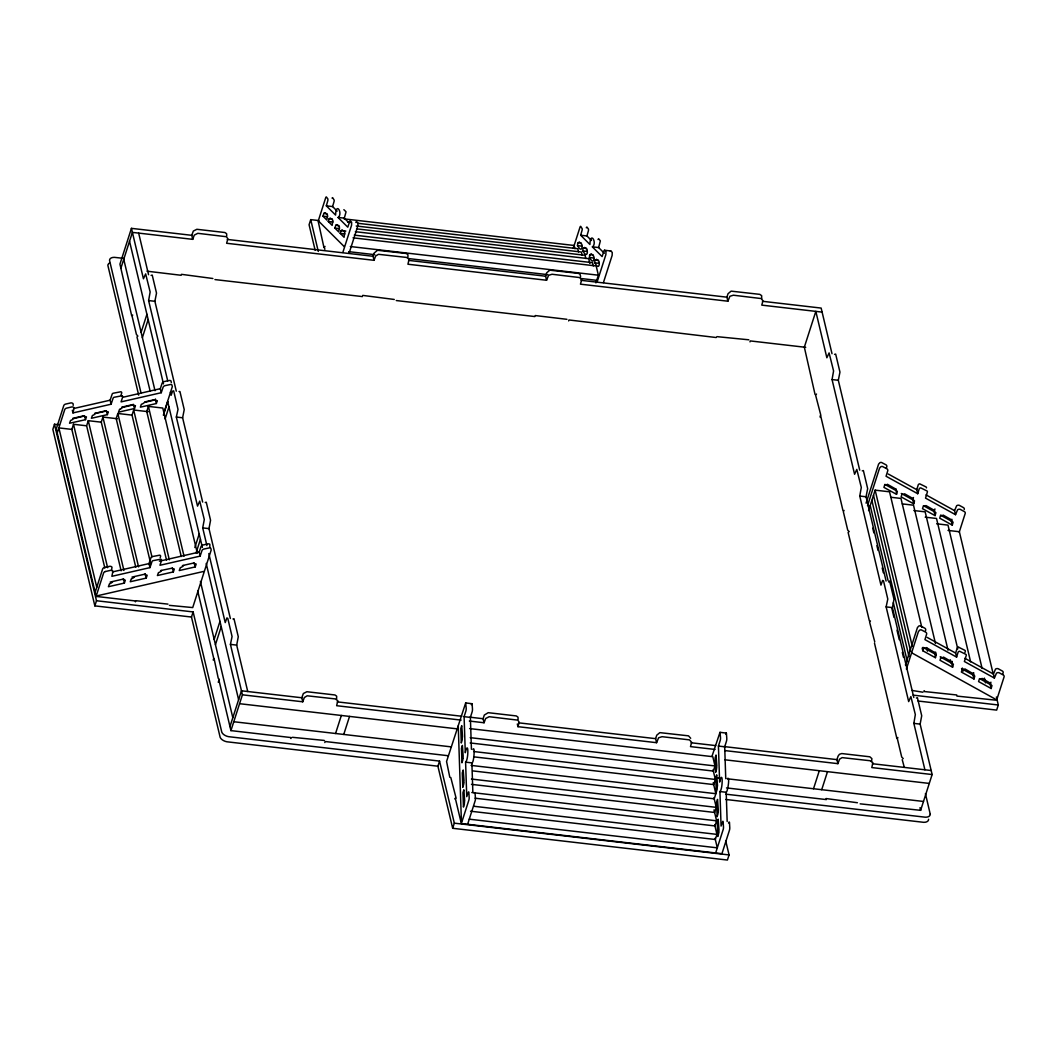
<?xml version="1.0" encoding="UTF-8"?>
<svg xmlns="http://www.w3.org/2000/svg" width="1057" height="1057" viewBox="0 0 1057 1057"><rect width="100%" height="100%" fill="white"/><g stroke="black" fill="none" stroke-linecap="round" stroke-linejoin="round"><path stroke-width="1.5" d="M580.637 276.472L580.042 274.265L578.496 273.393L549.812 270.182L546.707 272.772L545.597 276.221L546.561 280.25L407.936 264.224L409.099 259.203L406.562 257.432L378.459 254.314L375.605 256.058L374.033 260.313L226.621 243.269L227.863 238.776L226.449 236.728L197.818 233.32L194.29 235.103L192.718 239.344L132.389 232.381L120.894 268.174M935.392 657.718L922.814 650.768L923.712 647.875L925.456 648.152A1.665 1.282 -13.4 0 0 926.342 647.611L934.586 652.407A6.131 4.756 -13.4 0 0 934.89 653.371L935.458 654.164A5.8 4.492 -13.4 0 0 936.198 654.759L935.419 657.639L934.837 652.407M171.353 382.621L170.996 380.943A2.061 1.599 -13.4 0 0 169.609 380.441L164.218 381.59A2.669 2.074 -13.4 0 0 162.131 383.202L160.307 388.685L161.259 392.715L121.066 401.885L122.678 397.036A1.625 1.255 -13.4 0 0 121.872 395.807M518.115 719.196L517.983 717.135L516.292 715.933L488.215 712.682L484.317 715.061L483.102 718.72L484.066 722.75L469.321 721.046M323.931 213.342L323.891 213.329A5.8 1.559 -83.4 0 0 324.222 213.422L324.565 213.223A6.131 1.652 -83.4 0 0 324.948 212.721L327.591 214.994L326.851 220.067L322.966 216.196L323.891 213.329L327.036 213.686M329.229 218.654L329.203 218.627A5.8 1.559 -83.4 0 0 329.533 218.72L329.876 218.535A6.131 1.652 -83.4 0 0 330.26 218.033L332.902 220.292L332.149 225.379L328.278 221.494L329.203 218.627L332.347 218.997M335.835 225.233L335.809 225.22A5.8 1.559 -83.4 0 0 336.126 225.313L336.483 225.115A6.131 1.652 -83.4 0 0 336.853 224.613L339.495 226.885L338.755 231.959L334.871 228.087L335.809 225.22L338.94 225.577M341.12 230.518L341.147 230.532A5.8 1.559 -83.4 0 0 341.437 230.611L341.781 230.413A6.131 1.652 -83.4 0 0 342.164 229.911L344.807 232.183L344.067 237.27L340.195 233.306L341.12 230.518L345.824 231.06M578.245 242.74L578.219 242.727A5.8 1.559 -83.4 0 0 578.549 242.819L578.892 242.621A6.131 1.652 -83.4 0 0 579.262 242.119L581.918 244.392L581.931 246.307A3.818 1.031 -83.4 0 0 582.103 246.598C581.456 255.213 572.775 239.318 581.35 243.084M583.556 248.038L583.53 248.025A5.8 1.559 -83.4 0 0 583.86 248.118L584.204 247.933A6.131 1.652 -83.4 0 0 584.574 247.43L587.216 249.69L587.243 251.606A3.818 1.031 -83.4 0 0 587.415 251.896C586.767 260.511 578.087 244.616 586.661 248.382M590.15 254.631L590.123 254.605A5.8 1.559 -83.4 0 0 590.453 254.711L590.797 254.512A6.131 1.652 -83.4 0 0 591.167 254.01L593.823 256.283L593.836 258.185A3.818 1.031 -83.4 0 0 594.008 258.489C593.36 267.104 584.68 251.209 593.268 254.975M595.461 259.93L595.435 259.916A5.8 1.559 -83.4 0 0 595.765 260.009L596.108 259.811A6.131 1.652 -83.4 0 0 596.478 259.309L599.134 261.581L599.147 263.497A3.818 1.031 -83.4 0 0 599.319 263.788C598.672 272.402 589.991 256.507 598.566 260.273M715.774 777.727L716.699 774.821A3.818 1.031 -83.4 0 0 716.765 775.442L717.505 785.615A6.131 1.652 -83.4 0 0 717.307 786.884L717.201 788.099A5.8 1.559 -83.4 0 0 717.188 789.169L716.263 792.195L715.774 777.727L718.919 778.097M728.537 823.02L729.026 822.108A2.51 0.674 -83.4 0 1 729.462 822.346L729.779 827.842A2.497 0.674 -83.4 0 1 729.396 830.419L721.931 853.686L461.341 823.562L468.806 800.308A2.497 0.674 -83.4 0 0 469.176 797.718L468.872 792.222A2.51 0.674 -83.4 0 0 468.423 791.984L466.745 796.661L465.595 762.15C468.7 759.692 468.581 738.605 465.291 752.716L464.102 716.672L465.86 711.136A2.669 0.713 -83.4 0 0 466.203 708.388L465.675 702.931L446.569 761.489L449.806 777.305M472.849 792.103L471.871 762.877C473.959 763.484 475.174 744.736 472.941 749.532M715.655 852.959L723.133 829.705A2.497 0.674 -83.4 0 0 723.503 827.116L723.067 821.408A2.51 0.674 -83.4 0 0 722.75 821.381L721.072 826.059L719.923 791.548C723.001 789.064 722.922 768.109 719.619 782.114L718.43 746.07L720.187 740.534A2.669 0.713 -83.4 0 0 720.53 737.786L720.002 732.329L712.101 755.953M727.163 821.487L726.199 792.274C727.573 792.248 730.228 775.878 727.401 778.52M886.347 468.198L886.797 466.718A2.669 2.074 -13.4 0 0 885.858 464.75L881.564 462.49A2.061 1.599 -13.4 0 0 879.979 462.636L878.592 464.115L866.066 503.158M895.966 489.008L896.508 494.319L883.929 487.383L884.828 484.489A3.818 2.96 -13.4 0 0 885.502 484.74L886.572 484.767A1.691 1.308 -13.4 0 0 887.404 484.291L895.702 489.021A6.131 4.756 -13.4 0 0 896.019 489.972L896.574 490.765A5.8 4.492 -13.4 0 0 897.327 491.373L896.547 494.253M913.71 503.819L914.516 500.873A5.8 4.492 -13.4 0 1 913.777 500.265L913.222 499.472A6.131 4.756 -13.4 0 1 912.904 498.521L904.594 493.791A1.691 1.308 -13.4 0 1 903.775 494.266L902.704 494.24A3.818 2.96 -13.4 0 1 902.031 493.989L901.132 496.882L913.71 503.819L912.759 499.789L913.473 497.503M867.52 505.642L879.556 468.145L880.93 466.666A2.061 1.599 -13.4 0 1 882.529 466.52L886.823 468.78A2.669 2.074 -13.4 0 1 887.761 470.748L886.057 476.245L917.701 493.711L916.749 489.682L918.256 484.833A1.625 1.255 -13.4 0 1 919.762 483.855L925.972 486.907A1.467 1.136 -13.4 0 1 926.461 487.872M917.701 493.711L919.207 488.863A1.625 1.255 -13.4 0 1 920.726 487.885L926.936 490.937A1.467 1.136 -13.4 0 1 927.372 492.047L925.522 498.111L955.515 514.68L957.616 509.751A2.51 1.942 -13.4 0 1 958.673 509.302A2.458 1.903 -13.4 0 1 960.39 509.434L964.473 511.667A2.497 1.942 -13.4 0 1 965.173 513.583L959.214 532.173M934.956 508.932L934.124 511.601L935.075 515.631L922.51 508.681L923.408 505.788A3.818 2.96 -13.4 0 0 924.069 506.039L925.152 506.065A1.691 1.308 -13.4 0 0 925.972 505.59L934.282 510.32A6.131 4.756 -13.4 0 0 934.586 511.271L935.154 512.077A5.8 4.492 -13.4 0 0 935.894 512.671L935.115 515.552M952.278 525.131L953.097 522.171A5.8 4.492 -13.4 0 1 952.357 521.577L951.789 520.784A6.131 4.756 -13.4 0 1 951.472 519.819L943.174 515.089A1.691 1.308 -13.4 0 1 942.342 515.565L941.272 515.539A3.818 2.96 -13.4 0 1 940.598 515.288L939.713 518.181L952.278 525.131L951.326 521.101L951.895 519.291M955.515 514.68L954.563 510.65L956.651 505.722A2.51 1.942 -13.4 0 1 958.303 505.193A2.458 1.903 -13.4 0 1 959.439 505.405L963.508 507.637A2.497 1.942 -13.4 0 1 964.222 509.553M925.456 630.804L925.668 630.104A2.669 2.074 -13.4 0 0 924.743 628.149L920.436 625.876A2.061 1.599 -13.4 0 0 918.85 626.035L917.463 627.514L905.426 664.998M952.582 667.218L953.401 664.258A5.8 4.492 -13.4 0 1 952.661 663.664L952.093 662.871A6.131 4.756 -13.4 0 1 951.789 661.907L943.544 657.11A1.665 1.282 -13.4 0 1 942.646 657.652L940.915 657.375L940.017 660.268L952.582 667.218L951.63 663.188L952.198 661.378M906.391 669.028L918.427 631.544L919.815 630.064A2.061 1.599 -13.4 0 1 921.4 629.906L925.694 632.178A2.669 2.074 -13.4 0 1 926.632 634.134L924.941 639.63L956.585 657.097L955.62 653.067L957.127 648.218A1.625 1.255 -13.4 0 1 958.646 647.254M956.585 657.097L958.091 652.248A1.625 1.255 -13.4 0 1 958.54 651.68A1.665 1.282 -13.4 0 1 959.624 651.271L965.807 654.323A1.467 1.136 -13.4 0 1 966.257 655.432L964.394 661.51L994.386 678.066L996.487 673.137A2.51 1.942 -13.4 0 1 998.138 672.622A2.458 1.903 -13.4 0 1 999.275 672.82L1003.344 675.066A2.497 1.942 -13.4 0 1 1004.058 676.982L996.592 700.249L956.876 696.087M964.962 652.473L965.292 651.403A1.467 1.136 -13.4 0 0 964.843 650.293L958.659 647.241M973.722 672.688L972.995 674.987L973.959 679.017L961.381 672.067L962.28 669.173L964.024 669.451A1.665 1.282 -13.4 0 0 964.909 668.909L973.153 673.719A6.131 4.756 -13.4 0 0 973.471 674.67L974.026 675.463A5.8 4.492 -13.4 0 0 974.765 676.07L973.986 678.951M991.162 688.517L991.968 685.57A5.8 4.492 -13.4 0 1 991.228 684.962L990.66 684.17A6.131 4.756 -13.4 0 1 990.356 683.218L982.112 678.409A1.665 1.282 -13.4 0 1 981.226 678.951L979.482 678.673L978.584 681.567L991.162 688.517L990.198 684.487L990.924 682.188M994.386 678.066L993.435 674.036L995.522 669.107A2.51 1.942 -13.4 0 1 996.592 668.658A2.458 1.903 -13.4 0 1 998.31 668.79L1002.38 671.036A2.497 1.942 -13.4 0 1 1003.093 672.952L1002.67 674.26M471.435 749.294L470.378 717.399L472.135 711.863A2.669 0.713 -83.4 0 0 472.479 709.115L472.096 703.724L465.675 702.931M725.749 778.692L724.706 746.797L726.45 741.261A2.669 0.713 -83.4 0 0 726.793 738.499L726.41 733.122L720.002 732.329M59.403 424.808L54.488 424.24L52.85 429.353L94.853 605.872L191.476 617.037L220.173 737.39A7.016 4.017 17.8 0 0 226.845 741.776L437.902 766.206L452.673 828.292L727.414 860.041L729.066 854.928L725.657 840.606M57.21 433.013L64.675 409.759A2.497 1.942 -13.4 0 1 66.525 408.134L71.691 406.958A2.458 1.903 -13.4 0 1 73.382 407.222A2.51 1.942 -13.4 0 1 74.096 407.87L72.973 412.917L111.091 404.223L113.112 398.185A1.467 1.136 -13.4 0 1 114.222 397.247L121.859 395.794M192.718 239.344L191.753 235.315L131.438 228.352L119.943 264.144L131.636 315.541M104.841 568.045L71.85 429.406L73.501 424.28L86.463 425.786M135.772 567.199L101.274 422.179L88.273 420.686L86.634 425.799L121.132 570.82M101.274 422.179L102.912 417.066L117.459 418.744M136.961 336.879L150.107 390.945M167.706 380.824L148.614 300.571L150.147 291.97L145.655 273.908L143.435 278.784L131.438 228.352M141.123 332.334L146.923 314.299M132.257 415.15L117.842 413.485L116.191 418.598L150.702 563.619M142.378 337.593L148.165 319.558M176.281 391.182L154.89 301.285L156.515 293.119L152.221 275.084L151.111 275.375M148.218 411.688L133.671 409.997L132.033 415.124L166.544 560.144M191.753 235.315L193.325 231.073L196.866 229.29L224.943 232.527L226.634 233.729L226.7 235.988M181.183 275.282L146.989 271.187M197.302 553.075L162.791 408.055L148.39 406.39L146.738 411.517L181.249 556.524M95.13 592.382L102.595 569.115A2.497 1.942 -13.4 0 1 104.445 567.49L109.611 566.327A2.458 1.903 -13.4 0 1 111.289 566.578A2.51 1.942 -13.4 0 1 112.002 567.239L111.5 570.476M135.388 601.829L135.666 600.984L96.095 596.412L103.56 573.145A2.497 1.942 -13.4 0 1 105.409 571.52M94.853 605.872L96.491 600.746L54.488 424.24M163.743 413.353L172.317 386.651L171.947 384.973A2.061 1.599 -13.4 0 0 170.573 384.471L165.169 385.62A2.669 2.074 -13.4 0 0 163.095 387.232L161.259 392.715M163.359 415.19L167.706 401.66M165.09 418.942L168.961 406.932M214.954 279.577L362.392 296.581M206.908 545.557L202.706 527.892L204.292 519.542L199.733 501.097L197.527 506.118L176.334 417.053L178.012 409.363L173.665 390.852L172.555 391.13L171.155 395.278L170.388 392.068M202.653 502.062L182.61 417.779L184.235 409.614L179.941 391.579L179.043 391.486M169.411 605.357L192.718 607.577L211.189 550.05L210.832 548.358A2.061 1.599 -13.4 0 0 209.445 547.87L204.054 549.019A2.669 2.074 -13.4 0 0 201.966 550.618L200.13 556.114L159.951 565.27L161.549 560.435A1.625 1.255 -13.4 0 0 160.743 559.193L153.093 560.646A1.467 1.136 -13.4 0 0 151.997 561.571L149.962 567.622L111.857 576.316L112.967 571.269A2.51 1.942 -13.4 0 0 111.751 570.41A2.458 1.903 -13.4 0 0 110.575 570.357L105.409 571.52M194.845 547.526L199.192 534.01M196.1 552.798L200.447 539.268M230.36 618.517L208.982 528.619L210.554 520.269L206.274 502.22L205.256 502.485M318.897 220.569L310.718 219.631L309.08 224.745L315.131 250.218M209.815 547.315L209.867 544.329A2.061 1.599 -13.4 0 0 208.48 543.84L203.089 544.989A2.669 2.074 -13.4 0 0 201.015 546.588L199.178 552.084L200.13 556.114M191.476 617.037L193.127 611.924L96.491 600.746M323.944 247.483L318.17 221.204L325.635 197.936A2.497 0.674 -83.4 0 1 326.402 196.985L327.855 198.927A2.51 0.674 -83.4 0 1 327.855 200.526L326.322 205.838L335.584 215.086C335.901 201.24 343.195 213.303 338.121 217.583L347.793 227.189L349.576 221.745A2.669 0.713 -83.4 0 1 350.382 220.926L351.664 222.327L351.558 225.26L342.838 252.451M214.188 639.406L219.975 621.371M215.443 644.664L221.23 626.629M213.21 660.057L213.739 658.405L197.699 590.982M349.114 253.178L357.821 225.987L357.94 223.053L356.645 221.653A2.669 0.713 -83.4 0 0 355.839 222.459M218.257 682.267L218.931 680.179L230.928 730.612L291.256 737.588L290.939 738.539M230.928 730.612L242.423 694.819L230.426 644.387L232.064 636.552L227.81 618.411L226.898 617.909L225.233 622.599L208.81 553.577M247.734 691.516L236.689 645.114L238.274 636.75L233.98 618.715L232.976 618.979M374.033 260.313L373.068 256.283L374.086 253.138L377.508 250.284L406.258 253.482L407.949 254.697L407.883 257.353M229.964 726.582L241.458 690.789L301.787 697.765L302.751 701.795L242.423 694.819M396.269 300.545L534.895 316.558M301.787 697.765L303.359 693.524L306.887 691.727L334.977 694.977L336.668 696.18L336.602 698.836M302.751 701.795L304.324 697.554L307.177 695.797L335.267 698.915L337.817 700.685L336.641 705.706L461.129 720.108M324.816 742.556L325.16 741.512L447.996 755.702M335.558 733.505L341.345 715.47M343.75 734.443L349.537 716.408M546.561 280.25L548.583 275.322L552.045 274.252L580.055 277.608L581.627 279.88L580.465 284.174L727.877 301.205L729.898 296.29L733.36 295.207L761.37 298.576L762.943 300.835L761.78 305.129L822.095 312.106M573.317 248.038L579.963 227.334A2.497 0.674 -83.4 0 1 580.729 226.383L582.222 228.801A2.51 0.674 -83.4 0 1 582.182 229.924L580.65 235.235L589.912 244.484C590.216 230.637 597.509 242.687 592.448 246.981L602.12 256.587L603.891 251.143A2.669 0.713 -83.4 0 1 604.696 250.324L605.991 251.725L605.872 254.658L597.165 281.849M568.666 320.918L568.97 319.967L716.21 337.527M437.902 766.206L439.553 761.093L228.484 736.663A7.016 4.017 17.8 0 1 221.811 732.263L193.127 611.924M595.91 282.88L598.381 275.203L596.174 265.954L353.025 237.838M603.428 282.576L612.148 255.384L612.254 252.451L610.972 251.051A2.669 0.713 -83.4 0 0 610.378 251.381M455.012 799L455.29 798.141L461.341 823.562M484.066 722.75L485.639 718.509L489.166 716.712L517.798 720.134L519.212 722.182L517.97 726.674L656.582 742.688L658.617 737.773L662.065 736.689L689.481 739.874L691.661 742.318L690.485 746.612L715.061 749.453M452.673 828.292L454.325 823.165L439.553 761.093M467.617 824.288L475.082 801.034A2.497 0.674 -83.4 0 0 475.452 798.445L475.016 792.737A2.51 0.674 -83.4 0 0 474.699 792.71L474.355 793.239M727.877 301.205L726.912 297.176L728.022 293.727L731.127 291.137L759.811 294.361L761.674 295.683L761.648 298.51M749.981 341.873L750.285 340.922L805.711 347.33M656.582 742.688L655.631 738.658L656.741 735.21L659.832 732.633L688.53 735.844L690.697 738.288M815.066 394.538L804.337 347.172L815.832 311.379L826.865 357.781L829.098 352.906L833.577 370.967L832.057 379.569L854.584 474.276L856.804 469.387L861.296 487.449L859.764 496.05L880.957 585.116L882.621 580.412L883.533 580.914L887.788 599.068L886.136 606.89L908.676 701.597L910.883 696.576L915.336 714.572L913.856 723.384L924.901 769.787M820.021 417.026L820.562 415.361L842.944 510.544M859.711 470.18L838.32 380.282L839.958 372.117L835.664 354.082L834.541 354.372M469.625 728.59L712.788 756.693L714.981 765.942L713.343 771.068L470.193 742.965M713.052 769.826L715.338 779.458L713.7 784.585L473.813 756.852M713.237 782.682L715.866 793.701L714.228 798.815L472.704 770.897M713.964 797.718L716.25 807.35L714.611 812.463L471.462 784.36M714.004 809.9L716.593 820.813L714.955 825.94L475.069 798.207M714.704 824.909L716.963 834.383L715.312 839.496L470.537 811.208M848.11 532.358L869.422 621.054M886.096 581.059L866.04 496.777L867.665 488.611L863.384 470.576L862.261 470.854M868.563 510.623L875.143 490.144L889.545 491.809L921.77 627.263M813.52 788.747L819.307 770.712M821.712 789.698L827.499 771.663M724.891 750.589L837.91 763.656L836.946 759.626L838.056 756.178L839.443 754.288L841.768 753.549L869.845 756.799L871.919 758.662L871.523 761.463M874.496 643.158L896.851 738.447M826.363 799.594L726.503 787.901M837.91 763.656L839.522 759.203L842.112 757.618L870.122 760.736L872.884 762.692L871.8 767.567L932.129 774.543L920.634 810.336L860.16 803.835M913.803 697.514L892.412 607.616L893.997 599.266L889.584 580.954L888.501 581.945M922.959 692.216L912.31 690.498M902.216 759.653L904.264 767.184M932.129 774.543L920.132 724.111L921.717 715.761L917.423 697.712L916.406 697.977M996.394 696.959L998.297 704.993L996.659 710.106L918.044 701.016M337.157 211.123L332.598 206.564L334.131 201.253A2.51 0.674 -83.4 0 0 334.171 200.13L332.678 197.712A2.497 0.674 -83.4 0 0 332.096 198.188M348.202 222.102L344.305 218.152L346.062 211.81L343.869 209.669M591.484 240.507L586.926 235.962L588.445 230.651A2.51 0.674 -83.4 0 0 588.445 229.052L586.992 227.11A2.497 0.674 -83.4 0 0 586.318 227.81M598.037 239.529L598.592 238.684L600.363 240.864L598.632 247.549L604.327 253.297M73.197 405.373L73.131 403.84A2.51 1.942 -13.4 0 0 71.916 402.994A2.458 1.903 -13.4 0 0 70.74 402.928L65.574 404.104A2.497 1.942 -13.4 0 0 63.724 405.729L56.259 428.983L96.095 596.412M85.525 419.616L86.449 416.802A3.818 2.96 -13.4 0 1 85.67 416.894L84.652 416.669A1.691 1.308 -13.4 0 1 84.19 416.048L73.541 418.598A6.131 4.756 -13.4 0 1 72.656 419.418L71.651 420.025A5.8 4.492 -13.4 0 1 70.594 420.422L69.524 423.262L85.485 419.695L84.534 415.665M107.378 414.635L108.303 411.82A3.818 2.96 -13.4 0 1 107.523 411.9L106.506 411.688A1.691 1.308 -13.4 0 1 106.044 411.067L95.513 413.472A6.131 4.756 -13.4 0 1 94.509 414.423L93.505 415.044A5.8 4.492 -13.4 0 1 92.435 415.441L91.378 418.281L107.378 414.635L106.387 410.684L98.063 412.574M121.013 395.12L121.714 393.006A1.625 1.255 -13.4 0 0 121.634 392.385A1.665 1.282 -13.4 0 0 120.894 391.764L113.258 393.217A1.467 1.136 -13.4 0 0 112.161 394.155L110.126 400.193L111.091 404.223M155.511 399.136L156.344 403.536L140.37 407.17L141.334 404.289A5.8 4.492 -13.4 0 0 142.497 403.853L143.514 403.245A6.131 4.756 -13.4 0 0 144.399 402.426L155.035 399.89A1.691 1.308 -13.4 0 0 155.511 400.511L156.528 400.722A3.818 2.96 -13.4 0 0 157.295 400.643L156.383 403.444M112.676 581.667L112.412 581.984A6.131 4.756 -13.4 0 1 111.54 582.803L110.523 583.411A5.8 4.492 -13.4 0 1 109.466 583.808L108.395 586.727L124.369 583.081L123.537 578.694M160.175 557.686L160.585 556.405A1.625 1.255 -13.4 0 0 159.792 555.163L152.129 556.616A1.467 1.136 -13.4 0 0 151.032 557.541L148.997 563.592L149.962 567.622M471.316 704.675L472.096 703.724M725.631 734.073L726.278 733.056M912.759 499.789L901.277 493.46M951.326 521.101L940.862 515.327M934.428 653.688L922.959 647.346M951.63 663.188L940.162 656.846M990.198 684.487L979.747 678.713M450.784 777.503L456.122 798.194M120.643 408.848A5.8 4.492 -13.4 0 1 119.586 409.244L118.516 412.164L134.49 408.517L135.455 405.624A3.818 2.96 -13.4 0 1 134.675 405.716L133.658 405.492A1.691 1.308 -13.4 0 1 133.182 404.871L122.546 407.421A6.131 4.756 -13.4 0 1 121.661 408.227L120.657 408.848M123.405 579.051L110.126 582.09M124.369 583.081L125.321 580.201L123.537 580.068A1.665 1.282 -13.4 0 1 123.048 579.368L123.048 579.368M134.53 576.673L134.265 577.003A6.131 4.756 -13.4 0 1 133.393 577.809L132.376 578.43A5.8 4.492 -13.4 0 1 131.319 578.826L130.236 581.746L146.223 578.1L145.298 573.991M146.223 578.1L147.174 575.206L145.39 575.074A1.665 1.282 -13.4 0 1 144.901 574.374L144.875 574.321M161.681 570.476L161.417 570.806A6.131 4.756 -13.4 0 1 160.532 571.626L159.528 572.233A5.8 4.492 -13.4 0 1 158.458 572.63L157.387 575.55L173.361 571.903L174.326 569.023L172.529 568.891A1.665 1.282 -13.4 0 1 172.04 568.177L160.558 570.582M183.535 565.495L183.271 565.825A6.131 4.756 -13.4 0 1 182.385 566.631L181.381 567.252A5.8 4.492 -13.4 0 1 180.311 567.649L179.241 570.569L195.215 566.922L196.179 564.028L194.382 563.896A1.665 1.282 -13.4 0 1 193.893 563.196L193.893 563.196M167.971 604.115L136.194 600.733M214.082 658.577L218.204 678.158L219.42 679.545M897.842 737.482L897.367 738.764L901.713 757.05L903.246 758.609M160.307 388.685L123.735 397.075M199.178 552.084L159.409 561.188M132.693 315.026L132.085 316.202L136.419 334.408L137.899 336.152M97.944 595.633L203.565 571.467M73.62 408.531L110.126 400.193M72.682 418.374L83.12 415.982M94.535 413.379L97.204 412.772M121.687 407.183L133.565 404.408L134.49 408.517M144.968 401.871L155.379 399.493M112.504 571.916L148.997 563.592M131.98 577.096L145.258 574.07M182.412 565.587L194.263 562.892L195.215 566.922M566.948 319.32L535.199 315.554M325.028 246.413L324.301 246.823L324.856 249.32M844.054 510.412L843.341 511.707L847.727 530.138L849.233 531.697M212.867 278.506L181.434 274.331M394.248 299.461L362.723 295.405M857.412 802.739L826.006 798.537M870.466 620.948L869.634 622.229L874.76 641.876M816.506 394.05L815.647 395.318L820.721 414.82M326.322 205.838L332.598 206.564M580.65 235.235L586.926 235.962M338.029 217.425L344.305 218.152M592.356 246.823L598.632 247.549M322.966 216.196L327.67 216.738M577.281 245.594L581.984 246.136M344.04 218.878L574.136 245.475L574.889 248.659M604.525 250.245L610.801 250.971M347.674 222.115L350.937 222.485M357.464 223.252L577.769 248.712L578.509 251.87M328.278 221.494L332.981 222.036M582.592 250.892L587.296 251.434M356.222 226L581.416 252.028L582.156 255.147M356.579 228.854L585.05 255.266L585.816 258.476M334.871 228.087L339.574 228.629M589.185 257.485L593.889 258.027M355.363 231.694L588.723 258.674L589.846 263.404M340.182 233.386L344.886 233.927M594.496 262.783L599.2 263.325M354.28 235.13L592.528 262.678L593.294 265.888M350.329 246.532L598.381 275.203M348.691 251.658L374.799 254.671M409.072 258.635L547.777 274.661M580.412 278.44L596.729 280.33M227.295 239.424L373.068 256.283M408.583 260.379L545.597 276.221M581.139 280.33L726.912 297.176M762.454 301.285L821.144 308.076L832.004 353.712M123.761 258.384L114.447 257.353A7.016 4.017 17.8 0 0 109.545 260.405L141.057 393.112M148.614 300.571L154.89 301.285M832.057 379.569L838.32 380.282M891.276 497.318L900.974 498.442L935.471 643.462M176.334 417.053L182.61 417.779M859.764 496.05L866.04 496.777M902.308 503.898L913.525 505.206L948.023 650.214M913.843 510.544L925.152 511.852L957.761 648.906M925.179 517.164L936.515 518.472L970.63 661.893M936.647 523.796L947.997 525.118L982.125 668.539M947.997 530.416L959.36 531.737L993.104 673.56M71.836 429.393L58.862 427.9L96.768 587.256M202.706 527.892L208.982 528.619M886.136 606.89L892.412 607.616M913.129 695.149L998.297 704.993M230.426 644.387L236.689 645.114M913.856 723.384L920.132 724.111M337.328 701.874L461.817 716.263M469.995 717.201L483.102 718.72M518.617 722.829L655.631 738.658M691.172 742.767L715.734 745.608M723.926 746.559L836.946 759.626M872.474 763.735L931.177 770.513M464.102 716.672L470.378 717.399M718.43 746.07L724.706 746.797M239.569 703.698L456.941 728.828M724.983 759.811L929.275 783.422M470.206 737.654L714.981 765.942M233.782 721.733L451.154 746.863M727.361 778.784L923.488 801.457M473.813 751.54L715.338 779.458M465.595 762.15L471.871 762.877M719.923 791.548L726.199 792.274M725.815 794.177L925.337 817.206A7.016 4.017 17.8 0 0 930.239 814.154M471.078 765.4L715.866 793.701M725.749 799.475L923.699 822.32A7.016 4.017 17.8 0 0 928.601 819.267M471.475 779.062L716.25 807.35M471.805 792.525L716.593 820.813M473.813 806.266L716.963 834.383M469.255 819.175L717.307 847.846L715.034 838.307M454.325 823.165L729.066 854.928M292.393 737.31L324.288 740.442M716.884 336.641L748.818 339.799M916.749 489.682L888.25 474.012M955.62 653.067L927.134 637.397M926.024 494.887L954.563 510.65M885.092 484.516L895.556 490.289M923.659 505.814L934.124 511.601M964.896 658.286L993.435 674.036M961.526 668.658L972.995 674.987M912.244 653.12L995.337 699.113M924.413 691.542L956.783 694.977M318.712 221.243L344.397 246.783M924.307 691.423L924.082 690.67M984.397 678.105L985.547 682.875M973.286 673.058L974.052 676.242M962.319 668.024L963.072 671.208M950.296 659.779L951.062 662.964M935.643 652.129L936.277 654.812M926.712 647.981L927.465 651.165M922.166 648.086L922.814 650.768M875.143 490.144L912.297 646.316M873.492 495.271L910.658 651.442M871.853 500.384L909.007 656.556M870.202 505.497L888.025 580.399M893.337 602.715L907.368 661.682M872.738 528.156L873.875 532.926M876.9 545.676L878.05 550.459M882.212 567.992L883.348 572.775M891.698 607.828L893.971 617.394M896.997 630.144L899.282 639.71M902.308 652.446L903.444 657.229M925.417 793.622L930.239 814.154M920 807.654L920.634 810.336M517.322 723.979L517.97 726.674M310.718 219.631L318.289 251.46M138.665 233.108L148.561 274.714M129.535 241.26L163.478 383.916M167.68 401.541L202.376 547.407M206.194 563.434L238.605 699.668M123.748 259.295L155.022 390.72M200.407 581.469L232.817 717.703M148.39 406.39L184.024 556.193M138.678 395.146L107.893 265.518A7.016 4.017 17.8 0 1 108.329 264.065M172.41 567.873L173.361 571.903M133.671 409.997L169.318 559.8M117.842 413.485L151.957 556.907M102.912 417.066L138.559 566.869M88.273 420.686L123.92 570.476M72.338 410.235L72.973 412.917M73.501 424.28L107.616 567.701M458.249 725.921L461.407 821.619M108.871 263.497A7.016 4.017 17.8 0 1 109.611 263.034M462.253 738.526L462.226 738.909A5.8 1.559 -83.4 0 0 462.2 739.992L461.288 743.005L460.799 728.55L461.724 725.631L462.53 736.438A6.131 1.652 -83.4 0 0 462.332 737.707L462.253 738.526M462.913 758.318L462.887 758.701A5.8 1.559 -83.4 0 0 462.86 759.785L461.935 762.797L461.46 748.33L462.385 745.423L463.191 756.217A6.131 1.652 -83.4 0 0 462.992 757.486L462.913 758.318M463.732 782.893L463.706 783.277A5.8 1.559 -83.4 0 0 463.679 784.36L462.781 787.32L462.279 772.918L463.204 769.998L464.01 780.806A6.131 1.652 -83.4 0 0 463.812 782.074L463.732 782.893M464.393 802.686L464.367 803.069A5.8 1.559 -83.4 0 0 464.34 804.152L463.442 807.099L462.94 792.697L463.864 789.79L464.657 800.598A6.131 1.652 -83.4 0 0 464.472 801.867L464.393 802.686M716.567 767.924L716.54 768.307A5.8 1.559 -83.4 0 0 716.527 769.39L715.602 772.403L715.113 757.935L716.038 755.028A3.818 1.031 -83.4 0 0 716.104 755.663L716.844 765.836A6.131 1.652 -83.4 0 0 716.659 767.105L716.567 767.924M718.047 812.291L718.02 812.674A5.8 1.559 -83.4 0 0 718.007 813.758L717.108 816.717L716.593 802.316L717.518 799.396A3.818 1.031 -83.4 0 0 717.584 800.03L718.324 810.204A6.131 1.652 -83.4 0 0 718.126 811.472L718.047 812.291M718.707 832.084L718.681 832.467A5.8 1.559 -83.4 0 0 718.668 833.55L717.769 836.497L717.254 822.095L718.179 819.188A3.818 1.031 -83.4 0 0 718.232 819.822L718.985 829.996A6.131 1.652 -83.4 0 0 718.786 831.264L718.707 832.084"/></g></svg>
